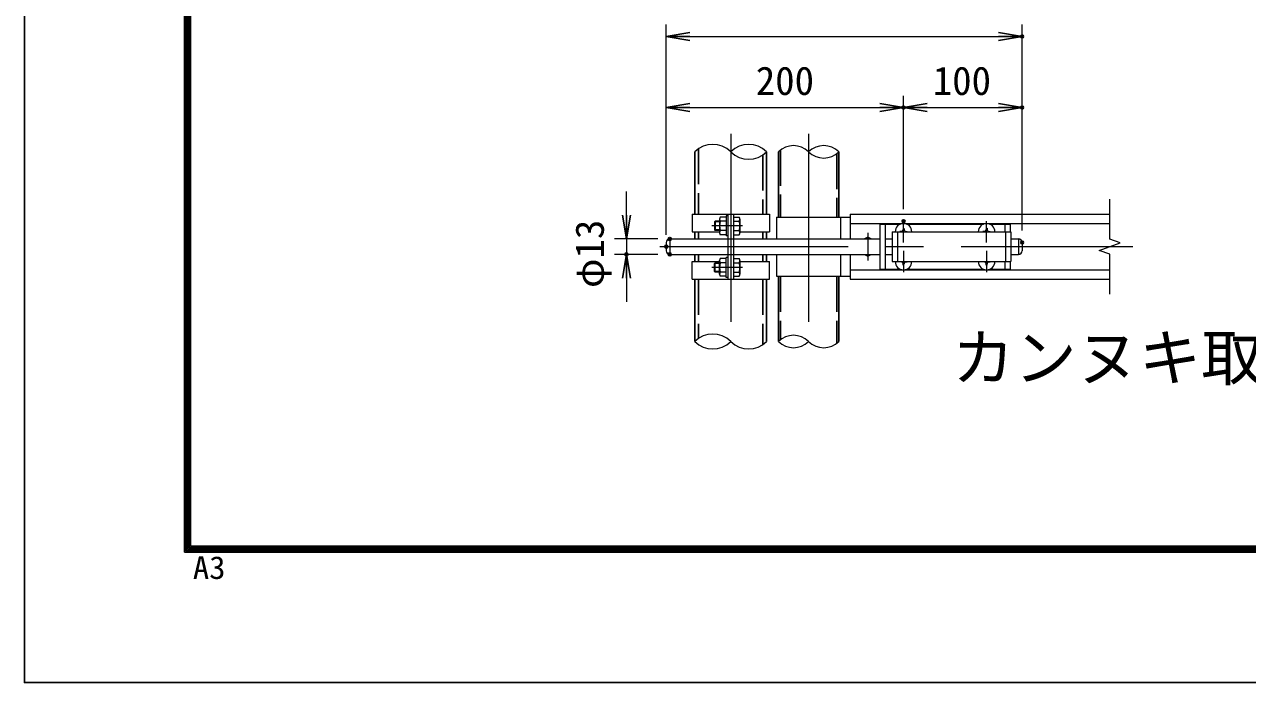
# Model space of a CAD drawing. Units: millimetres, scale not verified, with parts at other scales. Extents: x -4199 to 4201, y -2969 to 2971.
# Drawn here: x -4199 to -2137, y -2969 to -1859 of the extents above; entities that cross this region are included whole.
import ezdxf
from ezdxf.enums import TextEntityAlignment as Align

# ---------------------------------------------------------------- set-up
doc = ezdxf.new("R2010")
doc.units = ezdxf.units.MM
doc.header["$LTSCALE"] = 10
doc.header["$PDMODE"] = 32
doc.header["$PDSIZE"] = 5
doc.linetypes.add('DASHED', pattern=[7.5, 6, -1.5])
doc.linetypes.add('USER1', pattern=[50.8, 31.75, -6.35, 6.35, -6.35])
for name, color, linetype, lineweight in [('0-0_D-STR1', 1, 'Continuous', 25), ('0-1_D-STR3', 3, 'Continuous', 13), ('0-2_D-BMK', 2, 'USER1', 13), ('0-3_D-STR-DIM', 7, 'Continuous', 13), ('0-A_D-TTL-TXT', 7, 'Continuous', 25), ('0-C_D-TTL', 2, 'Continuous', 25)]:
    doc.layers.add(name, color=color, linetype=linetype, lineweight=lineweight)
doc.layers.add('0-4_0', color=7, linetype='Continuous')
doc.layers.add('0-5_Defpoints', color=8, linetype='Continuous')
doc.styles.add('ＭＳ ゴシック', font='')
doc.styles.get('ＭＳ ゴシック').set_extended_font_data('MS Gothic')

# ---------------------------------------------------------------- blocks, each defined once
blk = doc.blocks.new('_Open')
at = {"layer": '0-4_0'}
blk.add_line((-10, 1.667), (0, 0), dxfattribs=at)
blk.add_lwpolyline([(-10, -1.667), (0, 0), (-10, 0)], dxfattribs=at)

msp = doc.modelspace()

# ---------------------------------------------------------------- linework, layer by layer
at = {"layer": '0-0_D-STR1'}
for p, q in [((-3069.21, -2073.99), (-3069.21, -2178.99)), ((-2948.21, -2073.99), (-2948.21, -2178.99)), ((-2928.21, -2073.99), (-2928.21, -2183.99)), ((-2826.61, -2073.99), (-2826.61, -2183.99)), ((-3069.21, -2208.99), (-3069.21, -2220.99)), ((-2948.21, -2208.99), (-2948.21, -2220.99)), ((-3069.21, -2246.99), (-3069.21, -2258.99)), ((-2948.21, -2246.99), (-2948.21, -2258.99)), ((-2928.21, -2283.99), (-2928.21, -2393.99)), ((-2826.61, -2283.99), (-2826.61, -2393.99)), ((-3069.21, -2288.99), (-3069.21, -2393.99)), ((-2948.21, -2288.99), (-2948.21, -2393.99))]:
    msp.add_line(p, q, dxfattribs=at)
at = {"layer": '0-0_D-STR1', "linetype": 'DASHED'}
for p, q in [((-3062.81, -2068.75), (-3062.81, -2178.99)), ((-2954.61, -2079.23), (-2954.61, -2178.99)), ((-2925.01, -2071.17), (-2925.01, -2183.99)), ((-2829.81, -2076.81), (-2829.81, -2183.99)), ((-3062.81, -2208.99), (-3062.81, -2220.99)), ((-2954.61, -2208.99), (-2954.61, -2220.99)), ((-3062.81, -2246.99), (-3062.81, -2258.99)), ((-2954.61, -2246.99), (-2954.61, -2258.99)), ((-2928.21, -2283.99), (-2928.21, -2393.99)), ((-2925.01, -2283.99), (-2925.01, -2391.17)), ((-2829.81, -2283.99), (-2829.81, -2396.81)), ((-3062.81, -2288.99), (-3062.81, -2388.75)), ((-2954.61, -2288.99), (-2954.61, -2399.23))]:
    msp.add_line(p, q, dxfattribs=at)
at = {"layer": '0-1_D-STR3'}
for p, q in [((-3073.81, -2178.99), (-2943.61, -2178.99)), ((-3073.81, -2178.99), (-3073.81, -2208.99)), ((-3016.51, -2183.99), (-3026.31, -2183.99)), ((-3013.31, -2181.99), (-3016.51, -2181.99)), ((-3016.51, -2181.99), (-3016.51, -2215.99)), ((-3013.31, -2178.99), (-3013.31, -2288.99)), ((-3008.71, -2178.99), (-3008.71, -2288.99)), ((-3004.11, -2178.99), (-3004.11, -2288.99)), ((-3004.11, -2181.19), (-3004.11, -2216.79)), ((-3004.11, -2183.99), (-2994.31, -2183.99)), ((-2943.61, -2178.99), (-2943.61, -2208.99)), ((-2931.41, -2183.99), (-2807.41, -2183.99)), ((-2931.41, -2183.99), (-2931.41, -2220.99)), ((-2823.41, -2183.99), (-2823.41, -2220.99)), ((-2807.41, -2178.99), (-2807.41, -2220.99)), ((-2807.41, -2178.99), (-2369.85, -2178.99)), ((-3036.11, -2192.34), (-3034.75, -2190.99)), ((-3036.11, -2192.34), (-3036.11, -2205.64)), ((-3027.51, -2192.34), (-3036.11, -2192.34)), ((-3036.11, -2205.64), (-3034.75, -2206.99)), ((-3027.51, -2205.64), (-3036.11, -2205.64)), ((-3027.51, -2190.99), (-3034.75, -2190.99)), ((-3034.75, -2190.99), (-3034.75, -2206.99)), ((-3027.51, -2187.35), (-3027.51, -2210.55)), ((-3016.51, -2190.99), (-3026.31, -2190.99)), ((-3004.11, -2190.99), (-2994.31, -2190.99)), ((-2993.11, -2187.35), (-2993.11, -2210.55)), ((-2807.41, -2194.99), (-2369.85, -2194.99)), ((-2757.41, -2195.99), (-2757.41, -2271.99)), ((-2757.41, -2195.99), (-2722.6, -2195.99)), ((-2748.41, -2195.99), (-2748.41, -2271.99)), ((-2718.2, -2202.69), (-2718.24, -2205.28)), ((-2718.2, -2202.69), (-2716.62, -2202.69)), ((-2716.62, -2202.69), (-2716.57, -2205.28)), ((-2712.21, -2195.99), (-2582.6, -2195.99)), ((-2578.2, -2202.69), (-2578.24, -2205.28)), ((-2578.2, -2202.69), (-2576.62, -2202.69)), ((-2576.62, -2202.69), (-2576.57, -2205.28)), ((-2572.21, -2195.99), (-2537.41, -2195.99)), ((-2546.41, -2195.99), (-2546.41, -2208.99)), ((-2537.41, -2195.99), (-2537.41, -2208.99)), ((-3111.41, -2220.99), (-3013.31, -2220.99)), ((-3111.41, -2220.99), (-3111.41, -2246.99)), ((-3073.81, -2208.99), (-3027.51, -2208.99)), ((-3027.51, -2206.99), (-3034.75, -2206.99)), ((-3016.51, -2206.99), (-3026.31, -2206.99)), ((-3016.51, -2213.99), (-3026.31, -2213.99)), ((-3013.31, -2215.99), (-3016.51, -2215.99)), ((-3013.61, -2220.99), (-2757.41, -2220.99)), ((-3004.11, -2206.99), (-2994.31, -2206.99)), ((-3004.11, -2213.99), (-2994.31, -2213.99)), ((-2993.11, -2208.99), (-2943.61, -2208.99)), ((-2777.41, -2217.79), (-2782.95, -2220.99)), ((-2771.86, -2220.99), (-2777.41, -2217.79)), ((-2748.41, -2220.99), (-2736.41, -2220.99)), ((-2736.41, -2208.99), (-2736.41, -2258.99)), ((-2736.41, -2208.99), (-2536.41, -2208.99)), ((-2721.11, -2208.16), (-2723.71, -2208.2)), ((-2723.71, -2208.2), (-2723.71, -2208.99)), ((-2581.11, -2208.16), (-2583.71, -2208.2)), ((-2583.71, -2208.2), (-2583.71, -2208.99)), ((-2573.7, -2208.16), (-2571.11, -2208.2)), ((-2571.11, -2208.2), (-2571.11, -2208.99)), ((-2536.41, -2208.99), (-2536.41, -2258.99)), ((-2536.41, -2220.99), (-2523.41, -2220.99)), ((-2523.41, -2220.99), (-2523.41, -2246.99)), ((-3117.41, -2226.99), (-3117.41, -2240.99)), ((-3111.41, -2246.99), (-3013.31, -2246.99)), ((-3013.61, -2246.99), (-2757.41, -2246.99)), ((-2931.41, -2246.99), (-2931.41, -2283.99)), ((-2823.41, -2246.99), (-2823.41, -2283.99)), ((-2807.41, -2246.99), (-2807.41, -2288.99)), ((-2748.41, -2246.99), (-2736.41, -2246.99)), ((-2536.41, -2246.99), (-2523.41, -2246.99)), ((-2517.41, -2226.99), (-2517.41, -2240.99)), ((-3073.81, -2258.99), (-3027.51, -2258.99)), ((-3073.81, -2288.99), (-3073.81, -2258.99)), ((-3036.11, -2262.34), (-3034.75, -2260.99)), ((-3027.51, -2262.34), (-3036.11, -2262.34)), ((-3036.11, -2275.64), (-3036.11, -2262.34)), ((-3034.75, -2276.99), (-3034.75, -2260.99)), ((-3027.51, -2260.99), (-3034.75, -2260.99)), ((-3027.51, -2280.63), (-3027.51, -2257.43)), ((-3016.51, -2253.99), (-3026.31, -2253.99)), ((-3016.51, -2260.99), (-3026.31, -2260.99)), ((-3016.51, -2285.99), (-3016.51, -2251.99)), ((-3013.31, -2251.99), (-3016.51, -2251.99)), ((-3004.11, -2253.99), (-2994.31, -2253.99)), ((-3004.11, -2260.99), (-2994.31, -2260.99)), ((-2993.31, -2258.99), (-2943.61, -2258.99)), ((-2993.11, -2257.35), (-2993.11, -2280.55)), ((-2943.61, -2288.99), (-2943.61, -2258.99)), ((-2736.41, -2258.99), (-2536.41, -2258.99)), ((-2723.71, -2259.78), (-2723.71, -2258.99)), ((-2721.11, -2259.83), (-2723.71, -2259.78)), ((-2718.2, -2265.29), (-2718.24, -2262.7)), ((-2718.2, -2265.29), (-2716.62, -2265.29)), ((-2716.62, -2265.29), (-2716.57, -2262.7)), ((-2713.7, -2259.83), (-2711.11, -2259.78)), ((-2711.11, -2259.78), (-2711.11, -2258.99)), ((-2583.71, -2259.78), (-2583.71, -2258.99)), ((-2581.11, -2259.83), (-2583.71, -2259.78)), ((-2578.2, -2265.29), (-2578.24, -2262.7)), ((-2578.2, -2265.29), (-2576.62, -2265.29)), ((-2576.62, -2265.29), (-2576.57, -2262.7)), ((-2573.7, -2259.83), (-2571.11, -2259.78)), ((-2571.11, -2259.78), (-2571.11, -2258.99)), ((-2546.41, -2258.99), (-2546.41, -2271.99)), ((-2537.41, -2258.99), (-2537.41, -2271.99)), ((-3027.51, -2275.64), (-3036.11, -2275.64)), ((-3036.11, -2275.64), (-3034.75, -2276.99)), ((-3027.51, -2276.99), (-3034.75, -2276.99)), ((-3016.51, -2276.99), (-3026.31, -2276.99)), ((-3016.51, -2283.99), (-3026.31, -2283.99)), ((-3013.31, -2285.99), (-3016.51, -2285.99)), ((-3004.11, -2276.99), (-2994.31, -2276.99)), ((-3004.11, -2283.99), (-2994.31, -2283.99)), ((-2931.41, -2283.99), (-2807.41, -2283.99)), ((-2807.41, -2272.99), (-2369.85, -2272.99)), ((-2757.41, -2271.99), (-2722.6, -2271.99)), ((-2712.21, -2271.99), (-2582.6, -2271.99)), ((-2572.21, -2271.99), (-2537.41, -2271.99)), ((-3073.81, -2288.99), (-2943.61, -2288.99)), ((-2807.41, -2288.99), (-2369.85, -2288.99))]:
    msp.add_line(p, q, dxfattribs=at)
at = {"layer": '0-1_D-STR3', "linetype": 'DASHED'}
for p, q in [((-2727.41, -2208.99), (-2727.41, -2258.99)), ((-2545.41, -2208.99), (-2545.41, -2258.99))]:
    msp.add_line(p, q, dxfattribs=at)
at = {"layer": '0-1_D-STR3'}
for points in [[(-2713.7, -2208.16), (-2711.11, -2208.2), (-2711.11, -2208.99)], [(-2782.95, -2246.99), (-2777.41, -2250.19), (-2771.86, -2246.99)]]:
    msp.add_lwpolyline(points, dxfattribs=at)
for centre, radius, start, end in [((-3021.81, -2187.49), 5.7, 142.09851, 217.90149), ((-2998.8, -2187.49), 5.7, 322.09851, 37.90149), ((-3000.24, -2198.99), 27.27, 162.93847, 197.06153), ((-3020.37, -2198.99), 27.27, 342.93847, 17.06153), ((-2717.41, -2208.99), 14, 0, 180), ((-2721.22, -2205.18), 2.98, 270, 0), ((-2713.6, -2205.18), 2.98, 180, 270), ((-2577.41, -2208.99), 14, 0, 180), ((-2581.22, -2205.18), 2.98, 270, 0), ((-2573.6, -2205.18), 2.98, 180, 270), ((-3111.41, -2226.99), 6, 90, 180), ((-3021.8, -2210.49), 5.7, 142.14171, 217.85829), ((-2998.81, -2210.49), 5.7, 322.14171, 37.85829), ((-2777.41, -2233.99), 14.07, 67.52593, 112.47407), ((-2523.41, -2226.99), 6, 0, 90), ((-3111.41, -2240.99), 6, 180, 270), ((-2777.41, -2233.99), 14.07, 247.52593, 292.47407), ((-2523.41, -2240.99), 6, 270, 0), ((-3000.24, -2268.99), 27.27, 162.93847, 197.06153), ((-3021.8, -2257.49), 5.7, 142.14171, 217.85829), ((-2998.8, -2257.49), 5.7, 322.09851, 37.90149), ((-3020.37, -2268.99), 27.27, 342.93847, 17.06153), ((-2717.41, -2258.99), 14, 180, 0), ((-2721.22, -2262.8), 2.98, 0, 90), ((-2713.6, -2262.8), 2.98, 90, 180), ((-2577.41, -2258.99), 14, 180, 0), ((-2581.22, -2262.8), 2.98, 0, 90), ((-2573.6, -2262.8), 2.98, 90, 180), ((-3021.81, -2280.49), 5.7, 142.09851, 217.90149), ((-2998.81, -2280.49), 5.7, 322.14171, 37.85829)]:
    msp.add_arc(centre, radius, start, end, dxfattribs=at)
at = {"layer": '0-2_D-BMK'}
for p, q in [((-3008.71, -2043.4), (-3008.71, -2414.57)), ((-2877.41, -2043.4), (-2877.41, -2414.57)), ((-2989.08, -2198.99), (-3040.44, -2198.99)), ((-2717.41, -2227.21), (-2717.41, -2190.95)), ((-2577.41, -2227.21), (-2577.41, -2190.95)), ((-2777.41, -2210.41), (-2777.41, -2257.57)), ((-3128.04, -2233.99), (-2331.01, -2233.99)), ((-2717.41, -2240.78), (-2717.41, -2277.03)), ((-2577.41, -2240.78), (-2577.41, -2277.03)), ((-2989.08, -2268.99), (-3040.44, -2268.99))]:
    msp.add_line(p, q, dxfattribs=at)
at = {"layer": '0-3_D-STR-DIM'}
for p, q in [((-3117.41, -2213.99), (-3117.41, -1859.25)), ((-2517.41, -2206.99), (-2517.41, -1859.25)), ((-3077.41, -1879.25), (-2557.41, -1879.25)), ((-3117.41, -2213.99), (-3117.41, -1979.25)), ((-2717.41, -2170.95), (-2717.41, -1979.25)), ((-2717.41, -2170.95), (-2717.41, -1979.25)), ((-2517.41, -2206.99), (-2517.41, -1979.25)), ((-3077.41, -1999.25), (-2757.41, -1999.25)), ((-2677.41, -1999.25), (-2557.41, -1999.25)), ((-3184.5, -2180.99), (-3184.5, -2140.99)), ((-2369.85, -2221.16), (-2369.85, -2153.99)), ((-3131.41, -2220.99), (-3204.5, -2220.99)), ((-3184.5, -2220.99), (-3184.5, -2246.99)), ((-2352.23, -2227.58), (-2369.85, -2221.16)), ((-3131.41, -2246.99), (-3204.5, -2246.99)), ((-2387.47, -2240.4), (-2352.23, -2227.58)), ((-2369.85, -2246.82), (-2387.47, -2240.4)), ((-2369.85, -2313.99), (-2369.85, -2246.82)), ((-3184.5, -2286.99), (-3184.5, -2326.99))]:
    msp.add_line(p, q, dxfattribs=at)
for centre, radius, start, end in [((-3038.96, -2104.43), 42.92, 45.18146, 134.81854), ((-2978.46, -2104.43), 42.92, 45.18146, 134.81854), ((-2978.46, -2043.55), 42.92, 225.18146, 314.81854), ((-2902.81, -2099.55), 36.03, 45.18146, 134.81854), ((-2852.01, -2099.55), 36.03, 45.18146, 134.81854), ((-2852.01, -2048.43), 36.03, 225.18146, 314.81854), ((-3038.96, -2424.43), 42.92, 45.18146, 134.81854), ((-2902.81, -2419.55), 36.03, 45.18146, 134.81854), ((-3038.96, -2363.55), 42.92, 225.18146, 314.81854), ((-2978.46, -2363.55), 42.92, 225.18146, 314.81854), ((-2902.81, -2368.43), 36.03, 225.18146, 314.81854), ((-2852.01, -2368.43), 36.03, 225.18146, 314.81854)]:
    msp.add_arc(centre, radius, start, end, dxfattribs=at)
at = {"layer": '0-5_Defpoints'}
for p in [(-2517.41, -1879.25), (-2717.41, -1999.25), (-2517.41, -1999.25), (-2717.41, -2190.95), (-3111.41, -2220.99), (-2517.41, -2226.99), (-3184.5, -2246.99), (-3117.41, -2233.99), (-3111.41, -2246.99)]:
    msp.add_point(p, dxfattribs=at)
at = {"layer": '0-C_D-TTL'}
for points in [[(-4199.32, 2970.57), (4200.68, 2970.57), (4200.68, -2969.43), (-4199.32, -2969.43)], [(-3929.32, 2750.57), (3930.68, 2750.57), (3930.68, -2749.43), (-3929.32, -2749.43)], [(-3926.82, 2748.07), (3928.18, 2748.07), (3928.18, -2746.93), (-3926.82, -2746.93)], [(-3924.32, 2745.57), (3925.68, 2745.57), (3925.68, -2744.43), (-3924.32, -2744.43)], [(-3921.82, 2743.07), (3923.18, 2743.07), (3923.18, -2741.93), (-3921.82, -2741.93)], [(-3919.32, 2740.57), (3920.68, 2740.57), (3920.68, -2739.43), (-3919.32, -2739.43)]]:
    msp.add_lwpolyline(points, close=True, dxfattribs=at)

# ---------------------------------------------------------------- block references
at = {"layer": '0-3_D-STR-DIM', "xscale": 4, "yscale": 4}
for p, rotation in [((-3117.41, -1879.25), 180), ((-3117.41, -1999.25), 180), ((-2717.41, -1999.25), 180), ((-3184.5, -2220.99), 270), ((-3184.5, -2246.99), 90)]:
    msp.add_blockref('_Open', p, dxfattribs=dict(at, rotation=rotation))
for p in [(-2517.41, -1879.25), (-2717.41, -1999.25), (-2517.41, -1999.25)]:
    msp.add_blockref('_Open', p, dxfattribs=at)

# ---------------------------------------------------------------- texts
at = {"layer": '0-3_D-STR-DIM', "style": 'ＭＳ ゴシック'}
for s, p in [('200', (-2966.41, -1992.5)), ('100', (-2668.06, -1992.5))]:
    msp.add_text(s, height=48.09, dxfattribs=at).set_placement(p, align=Align.BOTTOM_LEFT)
msp.add_text('φ13', height=48.09, rotation=90, dxfattribs=at).set_placement((-3208.18, -2303.67), align=Align.BOTTOM_LEFT)
at = {"layer": '0-A_D-TTL-TXT', "style": 'ＭＳ ゴシック'}
msp.add_text('カンヌキ取付詳細図', height=76.98, dxfattribs=at).set_placement((-2635.61, -2482.75), align=Align.BOTTOM_LEFT)
at = {"layer": '0-C_D-TTL', "style": 'ＭＳ ゴシック', "width": 1.05}
msp.add_text('A3', height=38.49, dxfattribs=at).set_placement((-3915.4, -2806.24), align=Align.BOTTOM_LEFT)

doc.saveas('drawing.dxf')
